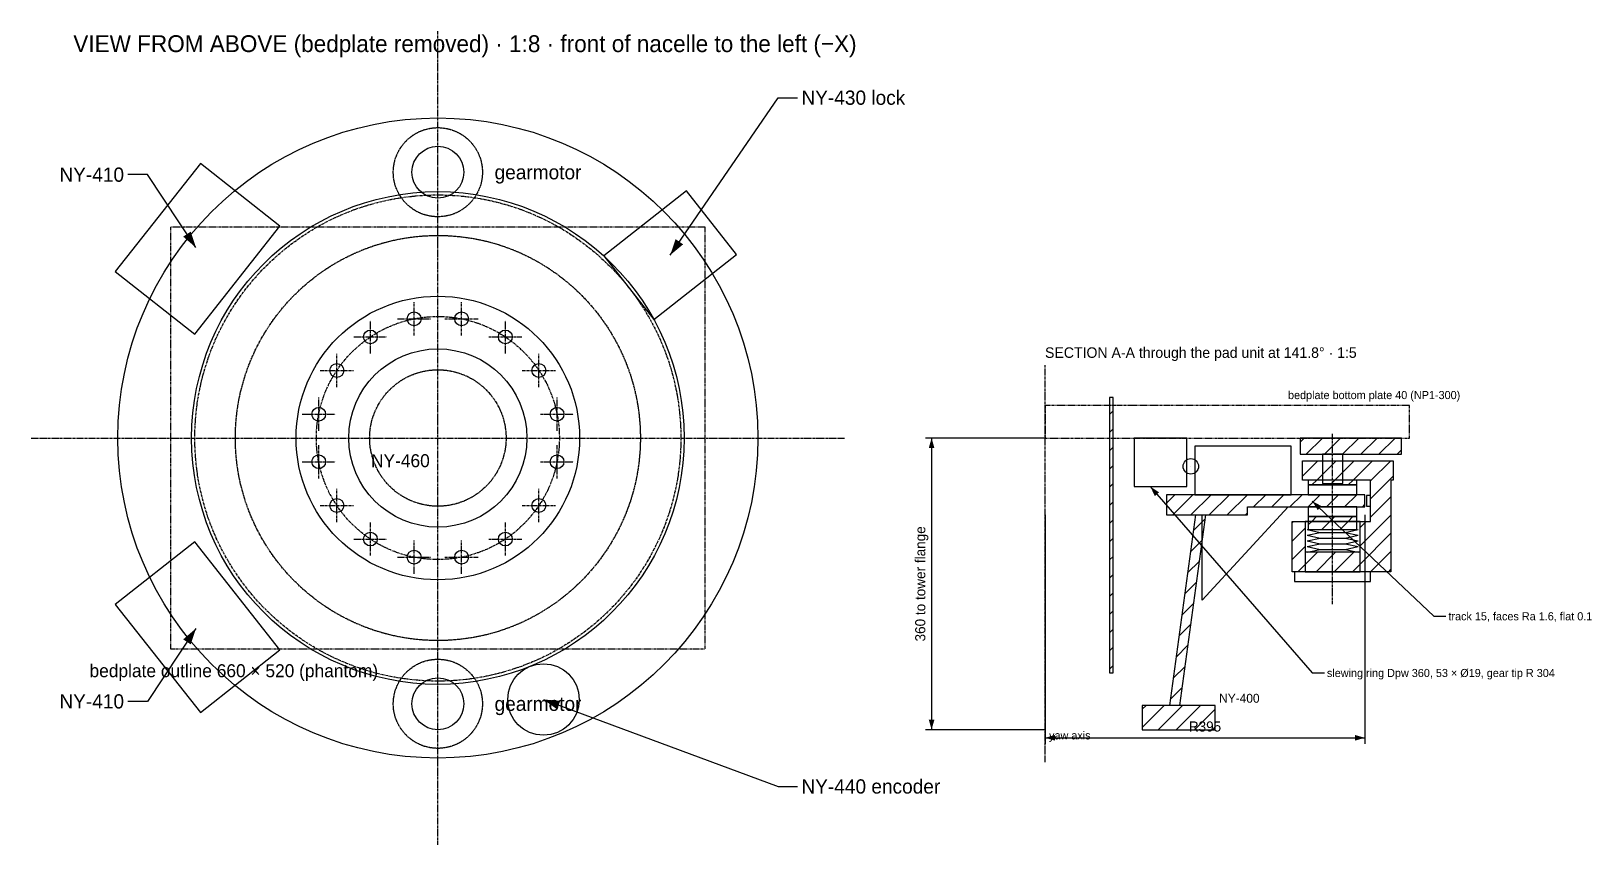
# Model space of a CAD drawing. Header units: millimetres. Extents: x 0 to 1926, y -502 to 502.
import ezdxf
from ezdxf.enums import TextEntityAlignment as Align

# ---------------------------------------------------------------- set-up
doc = ezdxf.new("R2010")
doc.units = ezdxf.units.MM
for name, pattern in [('CENTER', [5.08, 3.175, -0.635, 0.635, -0.635]), ('DASHED', [1.524, 1.27, -0.254]), ('PHANTOM', [6.35, 3.175, -0.635, 0.635, -0.635, 0.635, -0.635])]:
    doc.linetypes.add(name, pattern=pattern)
for name, color, linetype in [('CENTER', 1, 'CENTER'), ('DIM', 3, 'Continuous'), ('HATCH', 9, 'Continuous'), ('HIDDEN', 8, 'DASHED'), ('OUTLINE', 7, 'Continuous'), ('PHANTOM', 5, 'PHANTOM'), ('TEXT', 3, 'Continuous'), ('THIN', 7, 'Continuous')]:
    doc.layers.add(name, color=color, linetype=linetype)

msp = doc.modelspace()

# ---------------------------------------------------------------- hatches: boundary and pattern name
at = {"layer": 'DIM'}
for points in [[(203.4, 235), (196.9, 254.7), (187.6, 248.5)], [(788.8, 225.7), (804.8, 239), (795.5, 245.4)], [(1111.5, 0), (1108, -12.5), (1115, -12.5)], [(1381.5, -60), (1387.1, -71.7), (1392.3, -67.1)], [(1581.5, -78), (1588.2, -89.1), (1593, -84.1)], [(203.4, -235), (187.6, -248.5), (196.9, -254.7)], [(632.4, -322.7), (649.2, -334.9), (653.1, -324.4)], [(1111.5, -360), (1115, -347.5), (1108, -347.5)], [(1251.5, -370), (1264, -373.5), (1264, -366.5)], [(1646.5, -370), (1634, -366.5), (1634, -373.5)]]:
    msp.add_hatch(color=7, dxfattribs=at).paths.add_polyline_path(points)
at = {"layer": 'HATCH'}
h = msp.add_hatch(dxfattribs=at)
h.set_pattern_fill('ANSI31', scale=5)
h.paths.add_polyline_path([(1331.2, -290), (1335.7, -290), (1335.7, 50), (1331.2, 50)])
h = msp.add_hatch(dxfattribs=at)
h.set_pattern_fill('ANSI31', scale=5)
h.paths.add_polyline_path([(1566.5, -20), (1691.5, -20), (1691.5, 0), (1566.5, 0)])
h = msp.add_hatch(dxfattribs=at)
h.set_pattern_fill('ANSI31', scale=5)
h.paths.add_polyline_path([(1569.5, -28), (1681.5, -28), (1681.5, -52), (1678.5, -52), (1678.5, -165), (1640.5, -165), (1640.5, -103), (1572.5, -103), (1572.5, -165), (1556.5, -165), (1556.5, -103), (1653.5, -103), (1653.5, -52), (1569.5, -52)])
h = msp.add_hatch(dxfattribs=at)
h.set_pattern_fill('ANSI31', scale=5)
h.paths.add_polyline_path([(1576.5, -58), (1636.5, -58), (1636.5, -52), (1576.5, -52)])
h = msp.add_hatch(dxfattribs=at)
h.set_pattern_fill('ANSI31', scale=5)
h.paths.add_polyline_path([(1401.5, -95), (1501.5, -95), (1501.5, -85), (1646.5, -85), (1646.5, -70), (1401.5, -70)])
h = msp.add_hatch(dxfattribs=at)
h.set_pattern_fill('ANSI31', scale=5)
h.paths.add_polyline_path([(1437.5, -95), (1449.5, -95), (1417.5, -330), (1405.5, -330)])
h = msp.add_hatch(dxfattribs=at)
h.set_pattern_fill('ANSI31', scale=5)
h.paths.add_polyline_path([(1576.5, -103), (1636.5, -103), (1636.5, -97), (1576.5, -97)])
h = msp.add_hatch(dxfattribs=at)
h.set_pattern_fill('ANSI31', scale=5)
h.paths.add_polyline_path([(1576.5, -113), (1636.5, -113), (1636.5, -103), (1576.5, -103)])
h = msp.add_hatch(dxfattribs=at)
h.set_pattern_fill('ANSI31', scale=5)
h.paths.add_polyline_path([(1572.5, -165), (1640.5, -165), (1640.5, -141), (1572.5, -141)])
h = msp.add_hatch(dxfattribs=at)
h.set_pattern_fill('ANSI31', scale=5)
h.paths.add_polyline_path([(1371.5, -360), (1461.5, -360), (1461.5, -330), (1371.5, -330)])

# ---------------------------------------------------------------- linework, layer by layer
at = {"layer": 'CENTER'}
for p, q in [((502, -502), (502, 502)), ((472.7, 126.6), (472.7, 167.6)), ((531.3, 126.6), (531.3, 167.6)), ((418.7, 104.2), (418.7, 145.2)), ((452.2, 147.1), (493.2, 147.1)), ((510.8, 147.1), (551.8, 147.1)), ((585.3, 104.2), (585.3, 145.2)), ((398.2, 124.7), (439.2, 124.7)), ((564.8, 124.7), (605.8, 124.7)), ((377.3, 62.8), (377.3, 103.8)), ((626.7, 62.8), (626.7, 103.8)), ((356.8, 83.3), (397.8, 83.3)), ((606.2, 83.3), (647.2, 83.3)), ((1251.5, -400), (1251.5, 90)), ((354.9, 8.8), (354.9, 49.8)), ((649.1, 8.8), (649.1, 49.8)), ((334.4, 29.3), (375.4, 29.3)), ((628.6, 29.3), (669.6, 29.3)), ((0, 0), (1004, 0)), ((1606.5, -205), (1606.5, 5)), ((354.9, -49.8), (354.9, -8.8)), ((649.1, -49.8), (649.1, -8.8)), ((334.4, -29.3), (375.4, -29.3)), ((628.6, -29.3), (669.6, -29.3)), ((377.3, -103.8), (377.3, -62.8)), ((626.7, -103.8), (626.7, -62.8)), ((356.8, -83.3), (397.8, -83.3)), ((606.2, -83.3), (647.2, -83.3)), ((418.7, -145.2), (418.7, -104.2)), ((585.3, -145.2), (585.3, -104.2)), ((398.2, -124.7), (439.2, -124.7)), ((472.7, -167.6), (472.7, -126.6)), ((531.3, -167.6), (531.3, -126.6)), ((564.8, -124.7), (605.8, -124.7)), ((452.2, -147.1), (493.2, -147.1)), ((510.8, -147.1), (551.8, -147.1))]:
    msp.add_line(p, q, dxfattribs=at)
for radius in [300, 150]:
    msp.add_circle((502, 0), radius, dxfattribs=at)
at = {"layer": 'DIM'}
for p, q in [((788.8, 225.7), (922, 420)), ((922, 420), (946, 420)), ((143.4, 325), (119.4, 325)), ((203.4, 235), (143.4, 325)), ((1251.5, 0), (1104, 0)), ((1111.5, 0), (1111.5, -360)), ((1381.5, -60), (1581.5, -290)), ((1251.5, -95), (1251.5, -377.5)), ((1581.5, -78), (1731.5, -220)), ((1646.5, -95), (1646.5, -377.5)), ((1731.5, -220), (1746.5, -220)), ((203.4, -235), (143.4, -325)), ((1581.5, -290), (1596.5, -290)), ((143.4, -325), (119.4, -325)), ((632.4, -322.7), (922, -430)), ((1251.5, -360), (1104, -360)), ((1251.5, -370), (1646.5, -370)), ((922, -430), (946, -430))]:
    msp.add_line(p, q, dxfattribs=at)
at = {"layer": 'HIDDEN'}
msp.add_lwpolyline([(1594, -56), (1619, -56), (1619, -20), (1594, -20)], close=True, dxfattribs=at)
for centre, radius in [((502, 328), 55), ((502, 0), 250), ((502, 0), 84.2), ((502, -328), 55)]:
    msp.add_circle(centre, radius, dxfattribs=at)
at = {"layer": 'OUTLINE'}
for points in [[(307, 261.6), (208.8, 338.9), (103.7, 205.3), (201.9, 128)], [(768.7, 146.2), (870.8, 226.6), (809, 305.2), (706.8, 224.8)], [(1331.2, -290), (1335.7, -290), (1335.7, 50), (1331.2, 50)], [(1361.5, -60), (1426.5, -60), (1426.5, 0), (1361.5, 0)], [(1566.5, -20), (1691.5, -20), (1691.5, 0), (1566.5, 0)], [(1436.5, -70), (1555.5, -70), (1555.5, -10), (1436.5, -10)], [(1569.5, -28), (1681.5, -28), (1681.5, -52), (1678.5, -52), (1678.5, -165), (1640.5, -165), (1640.5, -103), (1572.5, -103), (1572.5, -165), (1556.5, -165), (1556.5, -103), (1653.5, -103), (1653.5, -52), (1569.5, -52)], [(1576.5, -58), (1636.5, -58), (1636.5, -52), (1576.5, -52)], [(1401.5, -95), (1501.5, -95), (1501.5, -85), (1646.5, -85), (1646.5, -70), (1401.5, -70)], [(1576.5, -70), (1636.5, -70), (1636.5, -58), (1576.5, -58)], [(1648.5, -84), (1653.5, -84), (1653.5, -71), (1648.5, -71)], [(1437.5, -95), (1449.5, -95), (1417.5, -330), (1405.5, -330)], [(1445.5, -95), (1501.5, -95), (1501.5, -85), (1551.5, -85), (1445.5, -200)], [(1576.5, -97), (1636.5, -97), (1636.5, -85), (1576.5, -85)], [(1576.5, -103), (1636.5, -103), (1636.5, -97), (1576.5, -97)], [(1576.5, -113), (1636.5, -113), (1636.5, -103), (1576.5, -103)], [(201.9, -128), (103.7, -205.3), (208.8, -338.9), (307, -261.6)], [(1572.5, -165), (1640.5, -165), (1640.5, -141), (1572.5, -141)], [(1559.5, -177), (1653.5, -177), (1653.5, -165), (1559.5, -165)], [(1371.5, -360), (1461.5, -360), (1461.5, -330), (1371.5, -330)]]:
    msp.add_lwpolyline(points, close=True, dxfattribs=at)
for points in [[(1575, -113), (1591, -116.5), (1622, -116.5), (1638, -113)], [(1575, -120), (1591, -116.5), (1622, -116.5), (1638, -120)], [(1575, -120), (1591, -123.5), (1622, -123.5), (1638, -120)], [(1575, -127), (1591, -123.5), (1622, -123.5), (1638, -127)], [(1575, -127), (1591, -130.5), (1622, -130.5), (1638, -127)], [(1575, -134), (1591, -130.5), (1622, -130.5), (1638, -134)], [(1575, -134), (1591, -137.5), (1622, -137.5), (1638, -134)], [(1575, -141), (1591, -137.5), (1622, -137.5), (1638, -141)]]:
    msp.add_lwpolyline(points, dxfattribs=at)
for centre, radius in [((502, 0), 395), ((502, 328), 32), ((502, 0), 304), ((502, 0), 175), ((472.7, 147.1), 8.5), ((531.3, 147.1), 8.5), ((418.7, 124.7), 8.5), ((585.3, 124.7), 8.5), ((502, 0), 110), ((377.3, 83.3), 8.5), ((626.7, 83.3), 8.5), ((354.9, 29.3), 8.5), ((649.1, 29.3), 8.5), ((354.9, -29.3), 8.5), ((649.1, -29.3), 8.5), ((377.3, -83.3), 8.5), ((626.7, -83.3), 8.5), ((418.7, -124.7), 8.5), ((585.3, -124.7), 8.5), ((472.7, -147.1), 8.5), ((531.3, -147.1), 8.5), ((632.4, -322.7), 44), ((502, -328), 32)]:
    msp.add_circle(centre, radius, dxfattribs=at)
at = {"layer": 'PHANTOM'}
for points in [[(172, -260), (832, -260), (832, 260), (172, 260)], [(1251.5, 0), (1701.5, 0), (1701.5, 40), (1251.5, 40)]]:
    msp.add_lwpolyline(points, close=True, dxfattribs=at)
at = {"layer": 'THIN'}
msp.add_line((1431.5, -35), (1431.5, -35), dxfattribs=at)
msp.add_circle((1431.5, -35), 9.5, dxfattribs=at)

# ---------------------------------------------------------------- texts
at = {"layer": 'DIM'}
for s, height, p in [('NY-430 lock', 17.6, (950.8, 420)), ('track 15, faces Ra 1.6, flat 0.1', 10, (1749.5, -220)), ('slewing ring Dpw 360, 53 × Ø19, gear tip R 304', 10, (1599.5, -290)), ('NY-440 encoder', 17.6, (950.8, -430))]:
    msp.add_text(s, height=height, dxfattribs=at).set_placement(p, align=Align.MIDDLE_LEFT)
for p in [(114.6, 325), (114.6, -325)]:
    msp.add_text('NY-410', height=17.6, dxfattribs=at).set_placement(p, align=Align.MIDDLE_RIGHT)
msp.add_text('360 to tower flange', height=12.5, rotation=90, dxfattribs=at).set_placement((1107.5, -180), align=Align.BOTTOM_CENTER)
msp.add_text('R395', height=12.5, dxfattribs=at).set_placement((1449, -366), align=Align.BOTTOM_CENTER)
at = {"layer": 'TEXT'}
for s, height, p in [('VIEW FROM ABOVE (bedplate removed) · 1:8 · front of nacelle to the left (−X)', 20.8, (52, 470)), ('SECTION A-A through the pad unit at 141.8° · 1:5', 13, (1251.5, 95)), ('bedplate bottom plate 40 (NP1-300)', 10, (1551.5, 45)), ('bedplate outline 660 × 520 (phantom)', 16, (72, -300)), ('NY-400', 11, (1466.5, -330)), ('yaw axis', 10, (1256.5, -375))]:
    msp.add_text(s, height=height, dxfattribs=at).set_placement(p, align=Align.BOTTOM_LEFT)
for p in [(572, 328), (572, -328)]:
    msp.add_text('gearmotor', height=17.6, dxfattribs=at).set_placement(p, align=Align.MIDDLE_LEFT)
msp.add_text('NY-460', height=16, dxfattribs=at).set_placement((492, -20), align=Align.TOP_RIGHT)

doc.saveas('drawing.dxf')
